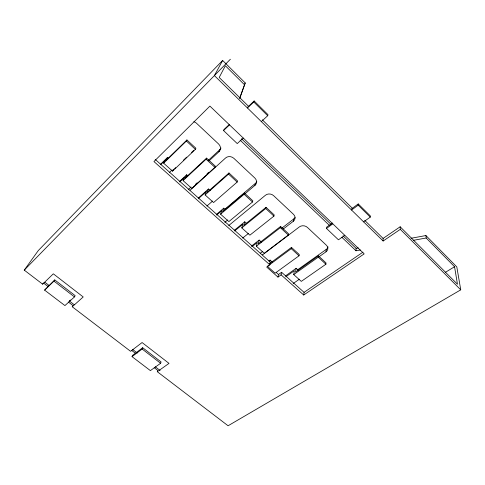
<?xml version="1.0" encoding="UTF-8"?>
<svg xmlns="http://www.w3.org/2000/svg" width="485" height="485" viewBox="0 0 485 485"><rect width="100%" height="100%" fill="white"/><g stroke="black" fill="none" stroke-linecap="round" stroke-linejoin="round"><path stroke-width="0.73" d="M363.617 221.863L370.279 217.11L370.291 215.861L358.233 203.936L351.619 208.811L351.552 210.041L358.191 205.161L358.233 203.936M360.44 249.975L356.008 250.781L356.099 248.35L343.004 235.819M285.744 276.856L294.359 270.703L293.728 274.583L301.294 281.385L325.902 264.24L326.035 262.937L318.409 255.874L295.529 272.152L296.147 268.296L298.287 270.23M319.221 256.62L326.005 251.8L326.253 249.387A5.62 4.62 5.1 0 0 328.018 246.847M344.774 235.31L338.457 239.814L326.502 228.453L326.635 227.198L332.34 223.003M293.728 274.583L318.257 257.165L318.409 255.874M304.071 292.358L281.579 272.273L281.094 274.856L303.713 295.007L304.071 292.358L362.992 252.145M291.479 247.398L291.255 248.666L267.429 266.326L275.134 273.17L299.045 255.789L299.251 254.51L291.479 247.398L269.26 263.901M283.288 228.993L293.328 221.263L293.752 218.959A5.711 4.862 9.5 0 0 295.025 217.462M251.951 246.677L257.317 242.506L256.377 246.234L264.283 253.309L288.345 235.043L288.581 233.8L280.609 226.44L258.244 243.779L259.172 240.075L261.409 242.088M155.2 159.401L270.351 262.239L269.799 264.792L266.702 267.083L277.978 277.099L278.481 274.51L281.579 272.273M256.377 246.234L280.348 227.671L280.609 226.44M269.672 262.003L270.084 260.106L272.261 262.052M234.643 230.939L242.858 224.258L241.785 227.895L249.884 235.177L273.922 216.116L274.201 214.904L266.022 207.325L243.694 225.422L244.755 221.809L246.362 223.258M241.785 227.895L265.719 208.52L266.022 207.325M216.668 215.049L221.851 210.642L220.59 214.188L228.871 221.603L252.509 201.996L252.849 200.814L244.488 193.097L222.536 211.709L223.779 208.18L225.422 209.659M245.21 193.6L254.928 185.379L255.565 183.209A5.844 5.129 17.5 0 0 256.795 181.602M220.59 214.188L244.119 194.267L244.488 193.097M261.312 121.577L267.702 115.733L268.029 114.702L254.158 100.983L247.829 106.967L247.435 107.973L253.782 101.977L254.158 100.983M198.62 198.48L206.501 191.472L205.088 194.915L213.582 202.548L237.153 182.075L237.547 180.929L228.968 172.975L207.083 192.412L208.471 188.992L210.15 190.508M239.693 98.134L245.222 82.941L222.633 60.455L38.285 250.569L24.25 270.127L42.65 284.18L53.314 273.813L83.208 296.953L72.247 306.775L130.592 351.322L142.087 342.543L169.01 363.386L157.292 371.71L228.083 425.763L460.75 289.836L456.809 266.926L425.909 235.546L411.056 238.268M239.723 98.406L245.222 82.941M157.292 371.71L157.777 370.388L154.224 367.672M160.62 363.271L161.099 361.955L142.675 347.739L132.593 355.359L132.047 356.657L150.386 370.613L160.62 363.271L142.141 349.036L142.675 347.739M205.088 194.915L228.55 174.103L228.968 172.975M179.729 181.887L184.694 177.255L183.087 180.608L191.769 188.38L214.904 167.325L215.364 166.216L206.586 158.11L185.118 178.098L186.707 174.77L187.774 175.74M209.047 160.893L218.935 151.75L219.79 149.719A6.008 5.341 27.9 0 0 220.978 148.004M243.276 138.061L237.238 143.584L223.543 130.556L223.991 129.513L229.429 124.372M183.087 180.608L206.101 159.207L206.586 158.11M160.577 164.724L165.446 159.965L163.651 163.202L172.545 171.169L195.4 149.344L195.922 148.271L186.925 139.965L165.725 160.68L167.495 157.461L168.592 158.45M172.545 171.169L173.569 169.192M163.651 163.202L186.373 141.02L186.925 139.965M222.633 60.455L214.394 75.581L383.144 241.009L400.313 229.338L400.155 226.78L383.089 238.432L383.144 241.009M72.247 306.775L72.956 305.538L68.276 301.961M74.472 296.911L75.187 295.68L54.744 279.912L44.602 290.115L64.923 305.58L74.472 296.911L53.968 281.118L44.602 290.115M53.968 281.118L54.744 279.912M42.65 284.18L43.444 282.973L47.96 286.429M24.25 270.127L230.375 59.237M160.493 164.318L167.495 157.461M169.35 172.563L172.072 169.956M174.594 168.653L175.691 167.604M183.342 160.286L186.628 157.152M191.545 152.448L193.733 150.362M223.543 130.556L229.532 124.894M179.517 181.481L186.707 174.77M208.12 160.529L219.79 149.719M188.265 189.568L191.06 187.022M195.437 184.367L197.098 182.851M207.059 173.775L208.72 172.266M69.361 300.979L70.416 300.015M198.316 198.038L208.471 188.992M206.937 206.004L212.636 201.045M216.322 214.528L223.779 208.18M224.998 209.144L255.565 183.209M224.846 222.354L227.738 219.941M228.762 225.507L265.465 195.231A5.802 5.014 13.2 0 1 273.649 195.697L293.51 214.346A5.741 4.874 9.6 0 1 293.328 221.263M234.237 230.369L244.755 221.809M242.633 238.08L248.532 233.382M251.412 246.119L259.172 240.075M281.797 228.192L293.752 218.959M260.366 253.2L262.761 251.375M132.047 356.657L142.141 349.036M268.872 261.009L270.084 260.106M326.502 228.453L332.795 223.827M277.978 277.099L281.094 274.856M285.671 275.789L296.147 268.296M297.402 269.945L326.253 249.387M293.213 283.531L299.39 279.202M303.713 295.007L364.18 253.897L209.908 106.094L153.951 161.56L269.799 264.792M445.497 272.261L454.548 266.744L426.188 237.996L425.909 235.546M356.099 248.35L358.33 247.944M413.632 240.281L426.188 237.996M44.82 282.221L49.021 285.441M69.44 301.07L74.241 304.75M132.478 349.333L137.279 353.013M155.291 366.805L160.098 370.479M131.738 350.479L135.285 353.195M276.238 272.515L278.481 274.51M291.255 248.666L299.045 255.789M186.373 141.02L195.4 149.344M206.101 159.207L214.904 167.325M244.119 194.267L252.509 201.996M280.348 227.671L288.345 235.043M228.55 174.103L237.153 182.075M265.719 208.52L273.922 216.116M318.257 257.165L325.902 264.24M241.488 138.716L330.994 224.337M240.136 140.147L329.776 225.731M341.798 237.213L356.008 250.781M248.847 106.591L219.196 77.467L225.349 65.742L244.458 84.723M262.324 119.825L352.359 208.253M364.756 220.426L383.089 238.432M253.782 101.977L267.702 115.733M358.191 205.161L370.279 217.11M400.155 226.78L457.476 284.258L454.548 266.744M400.313 229.338L460.75 289.836M190.005 190.144A4.432 3.734 26.7 0 0 190.841 189.58L225.592 157.971A5.965 5.274 23.2 0 1 233.909 158.371L254.825 178.013A5.875 5.141 17.5 0 1 254.928 185.379M218.935 151.75A6.044 5.359 27.7 0 0 218.559 143.954L196.631 123.36A6.178 5.468 34.3 0 0 193.842 121.765M262.379 254.801A4.201 3.425 13.4 0 0 263.24 254.316L299.366 226.907A5.699 4.771 7.5 0 1 307.429 227.423L326.417 245.258A5.65 4.632 5.2 0 1 326.005 251.8"/></g></svg>
